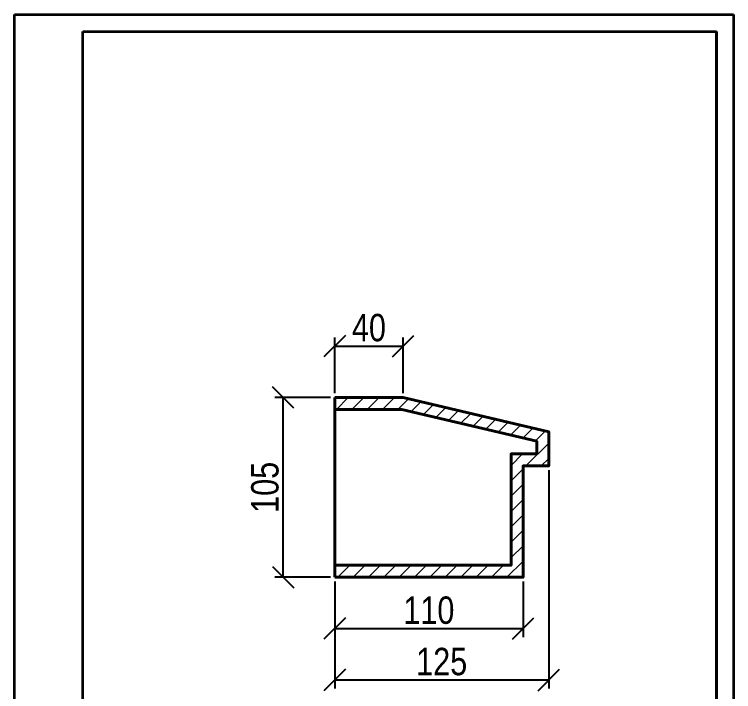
# Model space of a CAD drawing. Header units: millimetres. Extents: x 0 to 420, y 0 to 594.
# Drawn here: x 0 to 420, y 198.5 to 594 of the extents above; entities that cross this region are included whole.
import ezdxf

# ---------------------------------------------------------------- set-up
doc = ezdxf.new("R2010")
doc.units = ezdxf.units.MM
doc.layers.get('0').update_dxf_attribs({"lineweight": 35})
doc.layers.add('Архио', color=252, linetype='Continuous', lineweight=40)
doc.layers.add('Размеры', color=5, linetype='Continuous', lineweight=9)
doc.styles.add('Размер', font='ARIAL.TTF', dxfattribs={"width": 0.8})
doc.dimstyles.new('M 1-1_h36_(M 1-2)', dxfattribs={"dimscale": 0.5, "dimtxt": 32, "dimasz": 25, "dimexe": 10, "dimexo": 5, "dimgap": 5, "dimtad": 1, "dimdec": 0, "dimtxsty": 'Размер', "dimblk": 'OBLIQUE', "dimcen": 2.5, "dimadec": 0, "dimazin": 0, "dimtfac": 1, "dimtdec": 0, "dimtmove": 0, "dimatfit": 3, "dimfxl": 0, "dimarcsym": 0})

# ---------------------------------------------------------------- blocks, each defined once
blk = doc.blocks.new('A$C49AA496E')
for p, q in [((-5.684341886080801e-14, -2.788019628496841e-07), (-5.684341886080801e-14, 296.999999721198)), ((-5.684341886080801e-14, 296.999999721198), (210, 296.999999721198)), ((210, 296.999999721198), (210, -2.788019628496841e-07)), ((20, 4.999999721198037), (20, 291.999999721198)), ((20, 291.999999721198), (205, 291.9999997211971)), ((205, 291.999999721198), (205, 4.999999721198037))]:
    blk.add_line(p, q)
blk = doc.blocks.new('_Oblique')
at = {"color": 0, "linetype": 'ByBlock', "lineweight": -2}
blk.add_line((-0.5, -0.5), (0.5, 0.5), dxfattribs=at)
blk = doc.blocks.new('*D104')
at = {"layer": 'Defpoints', "color": 0}
for p in [(187.032504746173, 265.3234099841255), (297.032504746173, 265.3234099841255), (297.032504746173, 235.3234099841255)]:
    blk.add_point(p, dxfattribs=at)
at = {"layer": 'Размеры', "color": 0, "lineweight": -2}
for p, q in [((187.032504746173, 262.8234099841255), (187.032504746173, 230.3234099841255)), ((297.032504746173, 262.8234099841255), (297.032504746173, 230.3234099841255)), ((187.032504746173, 235.3234099841255), (297.032504746173, 235.3234099841255))]:
    blk.add_line(p, q, dxfattribs=at)
at = {"layer": 'Размеры', "color": 0, "lineweight": -2, "xscale": 12.5, "yscale": 12.5, "zscale": 12.5, "rotation": 180}
blk.add_blockref('_Oblique', (187.032504746173, 235.3234099841255), dxfattribs=at)
at = {"layer": 'Размеры', "color": 0, "lineweight": -2, "xscale": 12.5, "yscale": 12.5, "zscale": 12.5}
blk.add_blockref('_Oblique', (297.032504746173, 235.3234099841255), dxfattribs=at)
at = {"layer": 'Размеры', "color": 0, "insert": (242.032504746173, 245.9925777876725), "char_height": 16, "attachment_point": 5, "style": 'Размер'}
blk.add_mtext('110', dxfattribs=at)
blk = doc.blocks.new('*D105')
at = {"layer": 'Defpoints', "color": 0}
for p in [(312.032504746173, 330.3234099841255), (187.032504746173, 265.3234099841255), (312.032504746173, 205.3234099841255)]:
    blk.add_point(p, dxfattribs=at)
at = {"layer": 'Размеры', "color": 0, "lineweight": -2}
for p, q in [((312.032504746173, 327.8234099841255), (312.032504746173, 200.3234099841255)), ((187.032504746173, 262.8234099841255), (187.032504746173, 200.3234099841255)), ((187.032504746173, 205.3234099841255), (312.032504746173, 205.3234099841255))]:
    blk.add_line(p, q, dxfattribs=at)
at = {"layer": 'Размеры', "color": 0, "lineweight": -2, "xscale": 12.5, "yscale": 12.5, "zscale": 12.5, "rotation": 180}
blk.add_blockref('_Oblique', (187.032504746173, 205.3234099841255), dxfattribs=at)
at = {"layer": 'Размеры', "color": 0, "lineweight": -2, "xscale": 12.5, "yscale": 12.5, "zscale": 12.5}
blk.add_blockref('_Oblique', (312.032504746173, 205.3234099841255), dxfattribs=at)
at = {"layer": 'Размеры', "color": 0, "insert": (249.532504746173, 215.9925777876725), "char_height": 16, "attachment_point": 5, "style": 'Размер'}
blk.add_mtext('125', dxfattribs=at)
blk = doc.blocks.new('*D106')
at = {"layer": 'Defpoints', "color": 0}
for p in [(227.032504746173, 400.3234099841255), (187.032504746173, 370.3234099841255), (227.032504746173, 370.3234099841255)]:
    blk.add_point(p, dxfattribs=at)
at = {"layer": 'Размеры', "color": 0, "lineweight": -2}
for p, q in [((187.032504746173, 372.8234099841255), (187.032504746173, 405.3234099841255)), ((227.032504746173, 372.8234099841255), (227.032504746173, 405.3234099841255)), ((187.032504746173, 400.3234099841255), (227.032504746173, 400.3234099841255))]:
    blk.add_line(p, q, dxfattribs=at)
at = {"layer": 'Размеры', "color": 0, "lineweight": -2, "xscale": 12.5, "yscale": 12.5, "zscale": 12.5, "rotation": 180}
blk.add_blockref('_Oblique', (187.032504746173, 400.3234099841255), dxfattribs=at)
at = {"layer": 'Размеры', "color": 0, "lineweight": -2, "xscale": 12.5, "yscale": 12.5, "zscale": 12.5}
blk.add_blockref('_Oblique', (227.032504746173, 400.3234099841255), dxfattribs=at)
at = {"layer": 'Размеры', "color": 0, "insert": (207.032504746173, 410.9925777876726), "char_height": 16, "attachment_point": 5, "style": 'Размер'}
blk.add_mtext('40', dxfattribs=at)
blk = doc.blocks.new('*D103')
at = {"layer": 'Defpoints', "color": 0}
for p in [(157.032504746173, 370.3234099841255), (187.032504746173, 370.3234099841255), (187.032504746173, 265.3234099841255)]:
    blk.add_point(p, dxfattribs=at)
at = {"layer": 'Размеры', "color": 0, "lineweight": -2}
for p, q in [((184.532504746173, 370.3234099841255), (152.032504746173, 370.3234099841255)), ((157.032504746173, 265.3234099841255), (157.032504746173, 370.3234099841255)), ((184.532504746173, 265.3234099841255), (152.032504746173, 265.3234099841255))]:
    blk.add_line(p, q, dxfattribs=at)
at = {"layer": 'Размеры', "color": 0, "lineweight": -2, "xscale": 12.5, "yscale": 12.5, "zscale": 12.5}
for p, rotation in [((157.032504746173, 370.3234099841255), 90), ((157.032504746173, 265.3234099841255), 270)]:
    blk.add_blockref('_Oblique', p, dxfattribs=dict(at, rotation=rotation))
at = {"layer": 'Размеры', "color": 0, "insert": (146.3633369426259, 317.8234099841256), "char_height": 16, "attachment_point": 5, "rotation": 90, "style": 'Размер'}
blk.add_mtext('105', dxfattribs=at)

msp = doc.modelspace()

# ---------------------------------------------------------------- hatches: boundary and pattern name
at = {"layer": 'Размеры'}
h = msp.add_hatch(dxfattribs=at)
h.set_pattern_fill('ANSI31', color=256, scale=2, style=0)
h.set_pattern_definition([(45, (1847.267935018407, 729.4237043880893), (-4.490128060534576, 4.490128060534577), [])])
h.paths.add_polyline_path([(297.032504746173, 330.3234099841255), (312.032504746173, 330.3234099841255), (312.032504746173, 350.3234099841251), (227.032504746173, 370.3234099841255), (187.032504746173, 370.3234099841255), (187.032504746173, 363.3234099841255), (226.2200686521702, 363.3234099841255), (305.032504746173, 344.7793073737715), (305.032504746173, 337.3234099841255), (290.032504746173, 337.3234099841255), (290.032504746173, 272.3234099841255), (187.032504746173, 272.3234099841255), (187.032504746173, 265.3234099841255), (297.032504746173, 265.3234099841255)])

# ---------------------------------------------------------------- linework, layer by layer
for points in [[(409.9999999999997, 40), (409.9999999999997, 584)], [(409.9999999999997, 40), (409.9999999999997, 583.9999999999982)]]:
    msp.add_lwpolyline(points)
at = {"layer": 'Архио', "extrusion": (1, 0, -1.836909530733566e-16)}
msp.add_line((187.032504746173, 370.3234099841255), (187.032504746173, 265.3234099841255), dxfattribs=at)
at = {"layer": 'Архио'}
for points in [[(187.032504746173, 265.3234099841255), (297.032504746173, 265.3234099841255), (297.032504746173, 330.3234099841255), (312.032504746173, 330.3234099841255), (312.032504746173, 350.3234099841251), (227.032504746173, 370.3234099841255), (187.032504746173, 370.3234099841255)], [(187.032504746173, 272.3234099841255), (290.032504746173, 272.3234099841255), (290.032504746173, 337.3234099841255), (305.032504746173, 337.3234099841255), (305.032504746173, 344.7793073737715), (226.2200686521702, 363.3234099841255), (187.032504746173, 363.3234099841255)]]:
    msp.add_lwpolyline(points, dxfattribs=at)

# ---------------------------------------------------------------- block references
at = {"xscale": 2, "yscale": 2, "zscale": 2}
msp.add_blockref('A$C49AA496E', (-3.410605131648481e-13, 5.576039256993681e-07), dxfattribs=at)

# ---------------------------------------------------------------- dimensions: what is measured, and where the dimension line sits
at = {"layer": 'Размеры'}
for base, p1, p2, picture, middle in [((227.032504746173, 400.3234099841255), (187.032504746173, 370.3234099841255), (227.032504746173, 370.3234099841255), '*D106', (207.032504746173, 410.9925777876726)), ((312.032504746173, 205.3234099841255), (187.032504746173, 265.3234099841255), (312.032504746173, 330.3234099841255), '*D105', (249.532504746173, 215.9925777876725)), ((297.032504746173, 235.3234099841255), (187.032504746173, 265.3234099841255), (297.032504746173, 265.3234099841255), '*D104', (242.032504746173, 245.9925777876725))]:
    dim = msp.add_linear_dim(base=base, p1=p1, p2=p2, dimstyle='M 1-1_h36_(M 1-2)', dxfattribs=at)
    dim.commit()
    dim.dimension.update_dxf_attribs({"geometry": picture, "text_midpoint": middle})
dim = msp.add_linear_dim(base=(157.032504746173, 370.3234099841255), p1=(187.032504746173, 265.3234099841255), p2=(187.032504746173, 370.3234099841255), angle=90, dimstyle='M 1-1_h36_(M 1-2)', dxfattribs=at)
dim.commit()
dim.dimension.update_dxf_attribs({"geometry": '*D103', "text_midpoint": (146.3633369426259, 317.8234099841256)})

doc.saveas('drawing.dxf')
